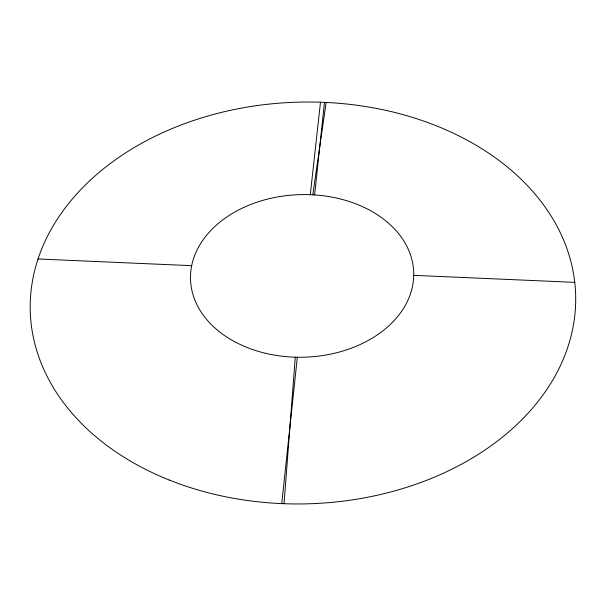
<?xml version="1.0" encoding="UTF-8"?>
<svg xmlns="http://www.w3.org/2000/svg" width="606" height="606" viewBox="0 0 606 606"><rect width="100%" height="100%" fill="white"/><g stroke="black" fill="none" stroke-linecap="round" stroke-linejoin="round"><path stroke-width="0.91" d="M284.04 503.7L295.274 357.192M281.752 503.609L297.326 357.32M314.628 194.859L324.475 102.361M310.287 194.693L320.483 102.232M312.825 194.814L326.126 102.459M38.026 258.982L191.67 265.67M413.716 275.344A111.656 81.31 -1.8 0 1 245.021 346.647A111.656 81.31 -1.8 0 1 247.559 205.767A111.656 81.31 -1.8 0 1 413.716 275.344L574.768 282.358M169.233 480.035A272.821 200.881 -1.8 0 0 575.692 296.804A272.821 200.881 -1.8 0 0 163.915 132.123A272.821 200.881 -1.8 0 0 169.233 480.035"/></g></svg>
